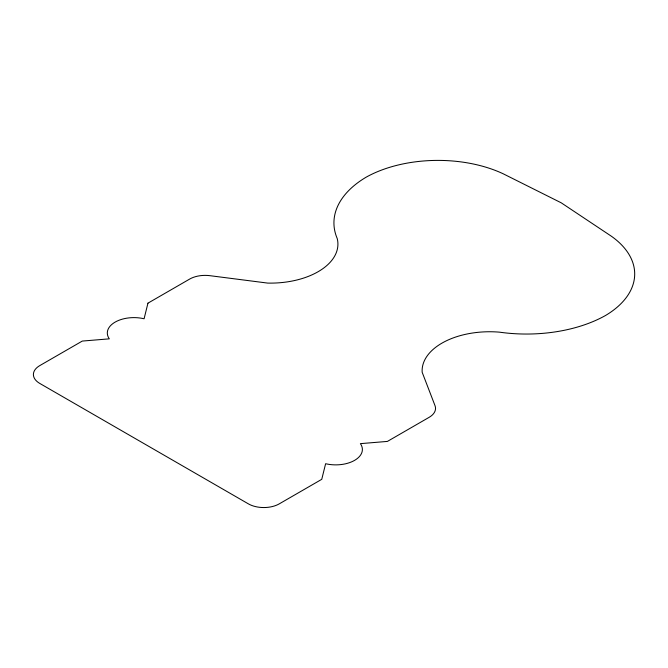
<?xml version="1.0" encoding="UTF-8"?>
<svg xmlns="http://www.w3.org/2000/svg" width="668" height="668" viewBox="0 0 668 668"><rect width="100%" height="100%" fill="white"/><g stroke="black" fill="none" stroke-linecap="round" stroke-linejoin="round"><path stroke-width="1" d="M147.945 303.163L144.088 318.77A26.628 15.372 0 0 0 115.113 322.118A26.628 15.372 0 0 0 109.318 338.843L82.289 341.072L39.796 365.596A21.852 12.617 0 0 0 39.796 383.44L248.371 503.856A21.852 12.617 0 0 0 279.266 503.856L321.751 479.323L325.617 463.717A26.628 15.372 0 0 0 354.583 460.369A26.628 15.372 0 0 0 360.378 443.644L387.415 441.414L429.14 417.325A21.852 12.617 0 0 0 435.018 405.668L422.176 372.293A67.535 38.986 0 0 1 499.422 332.155A113.351 65.439 0 0 0 605.634 315.43A103.281 59.627 0 0 0 611.429 236.263L561.22 202.813L503.288 173.83A103.281 59.627 0 0 0 366.173 177.17A113.351 65.439 0 0 0 337.206 238.493A67.535 38.986 0 0 1 267.676 283.09L209.869 275.675A21.852 12.617 0 0 0 189.679 279.065L147.945 303.163"/></g></svg>
